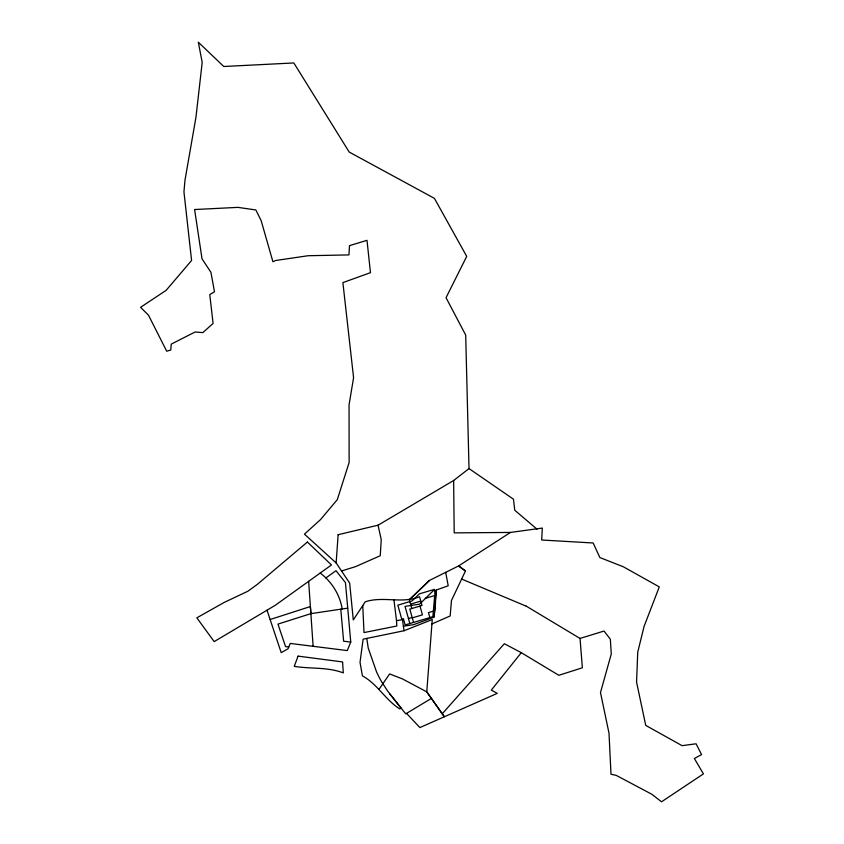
<?xml version="1.0" encoding="UTF-8"?>
<svg xmlns="http://www.w3.org/2000/svg" width="844" height="844" viewBox="0 0 844 844"><rect width="100%" height="100%" fill="white"/><g stroke="black" fill="none" stroke-linecap="round" stroke-linejoin="round"><path stroke-width="1.27" d="M341.503 570.977L355.619 566.609L380.243 555.732L381.245 539.611L378.049 525.221L453.639 480.51L469.021 468.589L465.698 335.089L446.043 297.689L466.721 256.376L434.417 198.361L349.216 152.068L293.828 62.952L223.776 66.497L198.319 42.2L202.201 62.403L195.945 117.316L184.973 180.257L183.95 191.915L191.588 260.479L166.152 290.336L140.579 307.311L148.512 315.234L166.711 351.22L170.762 350.028L171.269 344.109L195.101 331.987L202.813 332.62L213.089 323.452L209.766 294.588L214.492 291.771L210.926 272.306L202.032 258.876L194.595 209.534L237.934 207.371L255.859 209.966L261.123 220.537L272.928 261.767L275.587 260.511L308.144 255.721L348.941 254.909L349.522 245.636L366.992 240.329L370.474 272.665L342.886 282.613L353.583 377.648L349.057 404.867L349.131 462.523L337.273 499.69L320.446 519.672L304.452 534.146L336.155 562.948L349.669 583.12L353.288 619.929L365.241 601.804C382.933 595.906 402.187 603.977 419.542 596.729L422.011 605.486L409.804 609.125L413.56 622.429M336.134 562.99L338.138 534.674M445.695 572.359L448.206 585.778L436.211 590.051L435.04 610.138L433.848 617.28L413.613 624.655L403.4 626.237L404.033 630.742L363.12 639.182L360.029 662.318L362.403 675.886C377.437 683.978 385.381 699.908 399.75 708.907L401.111 708.095L387.596 690.993L381.615 681.762A149.377 127.908 -18.9 0 1 376.593 672.024L368.248 648.108L366.771 638.433M526.223 606.14L580.05 638.454L582.36 667.794L558.823 675.295L521.286 652.676L491.324 690.097L497.264 693.367L444.334 716.767L426.769 691.858L432.255 619.538L404.033 630.742M433.858 617.291L436.211 590.051M325.858 577.961L336.007 570.681L345.46 582.634L350.756 642.052L347.253 650.587L290.252 643.434L288.004 648.825L281.2 652.634L267.01 610.212M411.83 608.524L409.351 599.757L429.459 580.44L458.608 565.934L465.477 570.955L451.466 600.517L450.158 615.993L431.928 623.927M378.914 689.527L389.622 673.913L402.461 678.924L426.769 691.858L444.334 716.767L419.879 727.581L406.544 713.391M442.245 713.802L504.343 643.74L521.286 652.676M409.361 599.757L429.448 580.429M434.407 589.576L419.616 604.167L405.014 606.372L409.857 623.537M580.071 638.412L604.04 631.048L610.339 639.203L611.278 653.984L600.485 692.565L609.009 733.172L611.003 774.254L616.183 775.362L651.863 794.278L661.527 801.8L703.421 773.885L694.38 758.513L701.564 754.589L696.089 743.786L682.089 745.663L645.734 725.397L636.566 682.1L637.747 652.159L644.056 626.47L659.291 586.896L623.368 566.799L599.852 557.536L593.174 542.998L541.679 540.002L542.323 528.07L510.462 532.437L458.608 565.934L465.466 571.008M431.4 698.41L405.732 713.876L389.801 693.947M270.133 619.517L310.392 606.541L310.877 613.651L277.961 624.096L285.567 646.609L288.785 646.947M425.271 598.364L434.692 595.558M410.585 604.135L420.776 601.107M408.454 618.568L412.157 617.46M433.341 611.151L428.446 612.617L429.849 617.576M412.273 617.882L422.454 614.854L419.985 606.087M338.117 534.716L378.07 525.179M310.877 613.651L347.739 608.144M362.762 605.528L364.007 632.578L396.796 626.016L396.522 620.635L402.472 619.739L403.39 626.259M510.462 532.437L454.199 532.88L453.639 480.51M350.756 642.052L343.624 641.218L340.776 609.189M461.636 579.058L526.202 606.182M469.021 468.589L513.447 499.184L514.777 510.251L536.984 529.177M320.182 573.055C331.713 581.664 339.91 594.725 342.189 608.978M393.926 599.81L396.522 620.635M308.651 581.337L313.124 646.304M435.019 591.76L432.866 616.679L405.152 624.929L403.39 618.673L401.702 618.926L397.83 605.169L412.072 600.928L419.436 593.838L434.354 589.397L435.019 591.76M298.09 656.126L294.261 666.349C310.592 669.07 327.556 666.823 343.297 672.9L342.59 661.939L298.09 656.126M307.395 542.038L257.22 584.449L247.904 591.222L224.114 602.458L196.831 617.84L214.165 641.609L275.239 605.317L331.47 564.952L307.395 542.038"/></g></svg>
